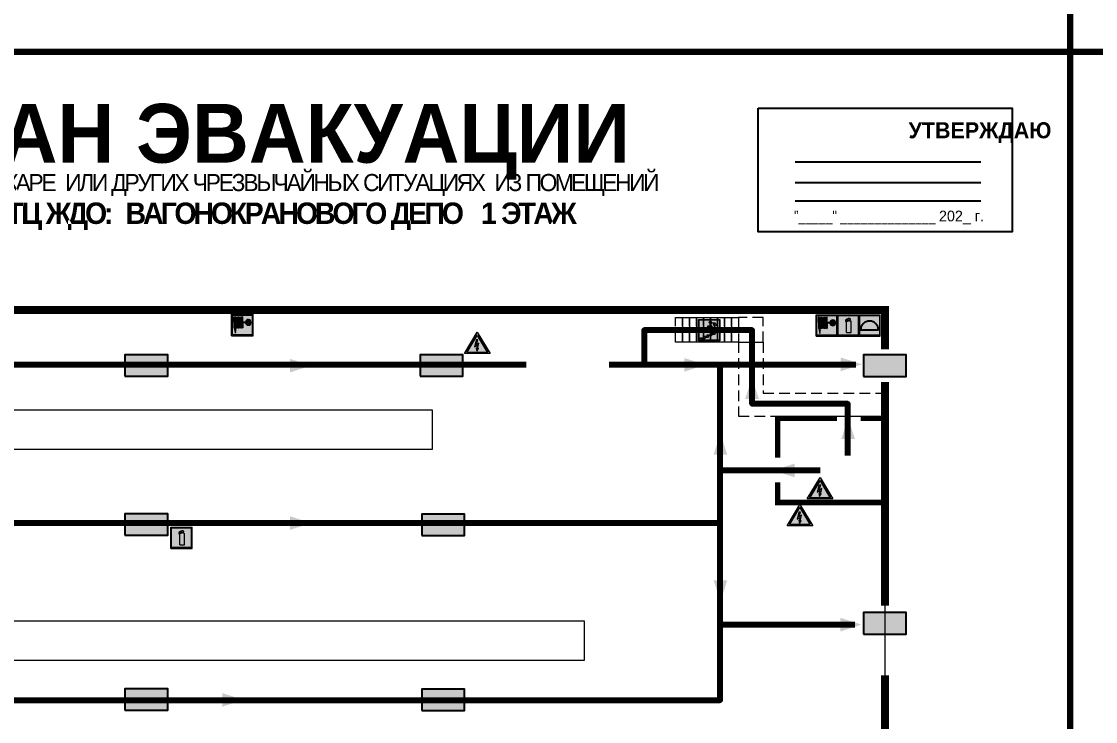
# Model space of a CAD drawing. Header units: millimetres. Extents: x 13114 to 67229, y 22859 to 38520.
# Drawn here: x 32996.1 to 33397.9, y 24422.5 to 24684.2 of the extents above; entities that cross this region are included whole.
import ezdxf

# ---------------------------------------------------------------- set-up
doc = ezdxf.new("R2010")
doc.units = ezdxf.units.MM
doc.linetypes.add('{ Wide Dash }', pattern=[12, 4, -2, 4, -2])
doc.layers.add('План_Штампы', color=7, linetype='Continuous')
doc.styles.add('обычный', font='arial.ttf')

# ---------------------------------------------------------------- blocks, each defined once
blk = doc.blocks.new('A$C7B4425F7')
at = {"true_color": 0xffffff}
blk.add_hatch(color=7, dxfattribs=at).paths.add_polyline_path([(0, 0), (-16, 0), (-16, -8), (0, -8)])
h = blk.add_hatch(color=126)
h.paths.add_polyline_path([(-0.2, -0.2), (-15.8, -0.2), (-15.8, -7.8), (-0.2, -7.8)])
h.paths.add_polyline_path([(-11.76, -2.03), (-11.76, -3.66), (-11.17, -3.66, -0.568275), (-11.17, -6.18), (-12.58, -6.18), (-12.58, -2.03)], flags=16)
h.paths.add_polyline_path([(-13.33, -4.12, -0.495768), (-13.59, -6.18), (-15.03, -6.18), (-15.03, -2.03), (-13.59, -2.03, -0.487973)], flags=16)
h.paths.add_polyline_path([(-10.25, -2.03), (-9.48, -2.03), (-9.48, -6.18), (-10.25, -6.18)], flags=16)
h.paths.add_polyline_path([(-13.84, -3.69), (-14.24, -3.69), (-14.24, -3.03), (-13.9, -3.03, -0.692621)], flags=0)
h.paths.add_polyline_path([(-9.15, -2.03), (-8.4, -2.03), (-8.04, -3.07), (-7.68, -2.03), (-6.93, -2.03), (-7.64, -4.1), (-6.93, -6.18), (-7.68, -6.18), (-8.04, -5.14), (-8.4, -6.18), (-9.15, -6.18), (-8.44, -4.1)], flags=16)
h.paths.add_polyline_path([(-11.76, -4.46), (-11.42, -4.46, -0.692621), (-11.36, -5.12), (-11.76, -5.12)], flags=0)
h.paths.add_polyline_path([(-13.9, -5.2), (-14.24, -5.2), (-14.24, -4.55), (-13.84, -4.55, -0.708038)], flags=0)
edge = h.paths.add_edge_path(flags=16)
edge.add_ellipse((-5.51, -4.08), major_axis=(0, 2.05), ratio=0.586184, start_angle=0, end_angle=360)
edge = h.paths.add_edge_path(flags=0)
edge.add_ellipse((-5.51, -4.08), major_axis=(0, 1.14), ratio=0.454828, start_angle=0, end_angle=360)
h.paths.add_polyline_path([(-4.13, -4.96, 0.377264), (-3.48, -4.52, 0.0555), (-3.16, -2.03), (-1.66, -2.03), (-1.66, -4.96), (-0.96, -4.96), (-0.96, -7.01), (-1.75, -7.01), (-1.75, -6.18), (-3.3, -6.18), (-3.3, -7.02), (-4.13, -7.02)], flags=16)
h.paths.add_polyline_path([(-2.73, -2.91), (-2.28, -2.91), (-2.28, -4.96), (-3.05, -4.96, 0.079136)], flags=0)
at = {"color": 126}
blk.add_lwpolyline([(-16, -8), (0, -8), (0, 0), (-16, 0)], close=True, dxfattribs=at)
blk = doc.blocks.new('вниз 3')
at = {"lineweight": 0, "true_color": 0xffffff}
h = blk.add_hatch(color=7, dxfattribs=at)
h.dxf.hatch_style = 1
h.paths.add_polyline_path([(40997.5, -4475.69), (40997.25, -4475.28), (40995.76, -4476.15), (40995.97, -4475.23), (40995.39, -4475.56), (40995.05, -4476.83), (40996.33, -4477.17), (40996.91, -4476.83), (40996, -4476.55)], flags=0)
h.paths.add_polyline_path([(40999.81, -4473.95), (41000.22, -4473.95), (41000.64, -4474.67), (41001.03, -4474.43), (41000.46, -4473.49), (41000.42, -4473.49), (40999.43, -4473.49), (40998.68, -4473.92), (40998.68, -4474.57), (40997.88, -4474.57), (40997.88, -4475), (40999.14, -4475), (40999.14, -4474.43), (40999.14, -4474.38), (40999.59, -4475.15), (40998.72, -4475.67), (40998.72, -4477.06), (40999.24, -4477.06), (40999.24, -4475.96), (40999.95, -4475.56), (40999.95, -4476.43), (41001.61, -4476.43), (41001.61, -4475.88), (41000.47, -4475.88), (41000.47, -4475.12)], flags=0)
h.paths.add_polyline_path([(40999.2, -4473.24, 1), (40998.35, -4473.24, 1)], flags=0)
h.paths.add_polyline_path([(41000.46, -4477.26), (41001.69, -4477.26), (41001.69, -4476.84), (41000.03, -4476.84), (41000.03, -4477.39), (40998.78, -4477.39), (40998.78, -4477.95), (40997.53, -4477.95), (40997.53, -4478.5), (40996.29, -4478.5), (40996.29, -4479.06), (40995.05, -4479.06), (40995.05, -4479.48), (40995.29, -4479.48), (40996.72, -4479.48), (40996.72, -4478.92), (40997.97, -4478.92), (40997.97, -4478.36), (40999.2, -4478.36), (40999.2, -4477.81), (41000.46, -4477.81)], flags=0)
h.paths.add_polyline_path([(41002.37, -4472.17), (40994.37, -4472.17), (40994.37, -4480.17), (41002.37, -4480.17)])
h.paths.add_polyline_path([(41002.16, -4479.96), (40994.57, -4479.96), (40994.57, -4472.37), (41002.16, -4472.37)], flags=16)
h.paths.add_polyline_path([(41001.61, -4475.88), (41001.61, -4476.43), (40999.95, -4476.43), (40999.95, -4475.56), (40999.24, -4475.96), (40999.24, -4477.06), (40998.72, -4477.06), (40998.72, -4475.67), (40999.59, -4475.15), (40999.14, -4474.38), (40999.14, -4474.43), (40999.14, -4475), (40997.88, -4475), (40997.88, -4474.57), (40998.68, -4474.57), (40998.68, -4473.92), (40999.43, -4473.49), (41000.42, -4473.49), (41000.46, -4473.49), (41001.03, -4474.43), (41000.64, -4474.67), (41000.22, -4473.95), (40999.81, -4473.95), (41000.47, -4475.12), (41000.47, -4475.88)], flags=0)
h.paths.add_polyline_path([(41001.69, -4476.84), (41001.69, -4477.26), (41000.46, -4477.26), (41000.46, -4477.81), (40999.2, -4477.81), (40999.2, -4478.36), (40997.97, -4478.36), (40997.97, -4478.92), (40996.72, -4478.92), (40996.72, -4479.48), (40995.05, -4479.48), (40995.05, -4479.06), (40996.29, -4479.06), (40996.29, -4478.5), (40997.53, -4478.5), (40997.53, -4477.95), (40998.78, -4477.95), (40998.78, -4477.39), (41000.03, -4477.39), (41000.03, -4476.84)], flags=0)
h.paths.add_polyline_path([(40998.35, -4473.24, -1), (40999.2, -4473.24, -1)], flags=0)
h.paths.add_polyline_path([(40997.5, -4475.69), (40996, -4476.55), (40996.91, -4476.83), (40996.33, -4477.17), (40995.05, -4476.83), (40995.39, -4475.56), (40995.97, -4475.23), (40995.76, -4476.15), (40997.25, -4475.28)], flags=0)
at = {"lineweight": 0}
h = blk.add_hatch(color=126, dxfattribs=at)
h.dxf.hatch_style = 1
h.paths.add_polyline_path([(41002.16, -4472.37), (40994.57, -4472.37), (40994.57, -4479.96), (41002.16, -4479.96)])
h.paths.add_polyline_path([(40995.97, -4475.23), (40995.76, -4476.15), (40997.25, -4475.28), (40997.5, -4475.69), (40996, -4476.55), (40996.91, -4476.83), (40996.33, -4477.17), (40995.05, -4476.83), (40995.39, -4475.56)], flags=16)
h.paths.add_polyline_path([(40997.88, -4474.57), (40998.68, -4474.57), (40998.68, -4473.92), (40999.43, -4473.49), (41000.42, -4473.49), (41000.46, -4473.49), (41001.03, -4474.43), (41000.64, -4474.67), (41000.22, -4473.95), (40999.81, -4473.95), (41000.47, -4475.12), (41000.47, -4475.88), (41001.61, -4475.88), (41001.61, -4476.43), (40999.95, -4476.43), (40999.95, -4475.56), (40999.24, -4475.96), (40999.24, -4477.06), (40998.72, -4477.06), (40998.72, -4475.67), (40999.59, -4475.15), (40999.14, -4474.38), (40999.14, -4474.43), (40999.14, -4475), (40997.88, -4475)], flags=16)
h.paths.add_polyline_path([(40998.35, -4473.24, -1), (40999.2, -4473.24, -1)], flags=16)
h.paths.add_polyline_path([(40997.53, -4477.95), (40998.78, -4477.95), (40998.78, -4477.39), (41000.03, -4477.39), (41000.03, -4476.84), (41001.69, -4476.84), (41001.69, -4477.26), (41000.46, -4477.26), (41000.46, -4477.81), (40999.2, -4477.81), (40999.2, -4478.36), (40997.97, -4478.36), (40997.97, -4478.92), (40996.72, -4478.92), (40996.72, -4479.48), (40995.05, -4479.48), (40995.05, -4479.06), (40996.29, -4479.06), (40996.29, -4478.5), (40997.53, -4478.5)], flags=16)
at = {"lineweight": 0, "true_color": 0xffffff}
h = blk.add_hatch(color=7, dxfattribs=at)
h.dxf.hatch_style = 1
h.paths.add_polyline_path([(40999.2, -4473.24, 1), (40998.35, -4473.24, 1)])
h.paths.add_polyline_path([(40999.81, -4473.95), (41000.22, -4473.95), (41000.64, -4474.67), (41001.03, -4474.43), (41000.46, -4473.49), (41000.42, -4473.49), (40999.43, -4473.49), (40998.68, -4473.92), (40998.68, -4474.57), (40997.88, -4474.57), (40997.88, -4475), (40999.14, -4475), (40999.14, -4474.43), (40999.14, -4474.38), (40999.59, -4475.15), (40998.72, -4475.67), (40998.72, -4477.06), (40999.24, -4477.06), (40999.24, -4475.96), (40999.95, -4475.56), (40999.95, -4476.43), (41001.61, -4476.43), (41001.61, -4475.88), (41000.47, -4475.88), (41000.47, -4475.12)])
h.paths.add_polyline_path([(40999.2, -4477.81), (41000.46, -4477.81), (41000.46, -4477.26), (41001.69, -4477.26), (41001.69, -4476.84), (41000.03, -4476.84), (41000.03, -4477.39), (40998.78, -4477.39), (40998.78, -4477.95), (40997.53, -4477.95), (40997.53, -4478.5), (40996.29, -4478.5), (40996.29, -4479.06), (40995.05, -4479.06), (40995.05, -4479.48), (40995.29, -4479.48), (40996.72, -4479.48), (40996.72, -4478.92), (40997.97, -4478.92), (40997.97, -4478.36), (40999.2, -4478.36)])
h.paths.add_polyline_path([(40997.5, -4475.69), (40997.25, -4475.28), (40995.76, -4476.15), (40995.97, -4475.23), (40995.39, -4475.56), (40995.05, -4476.83), (40996.33, -4477.17), (40996.91, -4476.83), (40996, -4476.55)])
at = {"color": 126, "lineweight": 0}
for points in [[(40994.37, -4472.17), (41002.37, -4472.17), (41002.37, -4480.17), (40994.37, -4480.17)], [(40994.57, -4472.37), (41002.16, -4472.37), (41002.16, -4479.96), (40994.57, -4479.96)]]:
    blk.add_lwpolyline(points, close=True, dxfattribs=at)
for points in [[(40995.05, -4476.83), (40995.39, -4475.56), (40995.97, -4475.23), (40995.76, -4476.15), (40997.25, -4475.28), (40997.5, -4475.69), (40996, -4476.55), (40996.91, -4476.83), (40996.33, -4477.17), (40995.05, -4476.83)], [(40999.14, -4474.43), (40999.14, -4475), (40997.88, -4475), (40997.88, -4474.57), (40998.68, -4474.57), (40998.68, -4473.92), (40999.43, -4473.49), (41000.42, -4473.49), (41000.46, -4473.49), (41001.03, -4474.43), (41000.64, -4474.67), (41000.22, -4473.95), (40999.81, -4473.95), (41000.47, -4475.12), (41000.47, -4475.88), (41001.61, -4475.88), (41001.61, -4476.43), (40999.95, -4476.43), (40999.95, -4475.56), (40999.24, -4475.96), (40999.24, -4477.06), (40998.72, -4477.06), (40998.72, -4475.67), (40999.59, -4475.15), (40999.14, -4474.38), (40999.14, -4474.43)], [(40995.29, -4479.48), (40995.05, -4479.48), (40995.05, -4479.06), (40996.29, -4479.06), (40996.29, -4478.5), (40997.53, -4478.5), (40997.53, -4477.95), (40998.78, -4477.95), (40998.78, -4477.39), (41000.03, -4477.39), (41000.03, -4476.84), (41001.69, -4476.84), (41001.69, -4477.26), (41000.46, -4477.26), (41000.46, -4477.81), (40999.2, -4477.81), (40999.2, -4478.36), (40997.97, -4478.36), (40997.97, -4478.92), (40996.72, -4478.92), (40996.72, -4479.48), (40995.05, -4479.48)]]:
    blk.add_lwpolyline(points, dxfattribs=at)
blk.add_circle((40998.77, -4473.24), 0.426, dxfattribs=at)
blk = doc.blocks.new('A$C32E8229D')
at = {"true_color": 0xffffff}
blk.add_hatch(color=7, dxfattribs=at).paths.add_polyline_path([(0, 0), (0, -8), (16, -8), (16, 0)])
h = blk.add_hatch(color=126)
h.paths.add_polyline_path([(0.2, -0.2), (15.8, -0.2), (15.8, -7.8), (0.2, -7.8)])
h.paths.add_polyline_path([(13.49, -2.05), (12.08, -2.05), (11.37, -2.63, 0.162397), (11.29, -2.84), (11.29, -3.63), (10.35, -3.63), (10.35, -4.05), (11.68, -4.05), (11.68, -3.48), (12.26, -4.28), (11.29, -5.1), (11.29, -6.78), (11.85, -6.78), (11.85, -5.44), (12.8, -4.64), (12.8, -5.94), (14.46, -5.94), (14.46, -5.39), (13.45, -5.39), (13.45, -3.97), (12.46, -2.59), (13.15, -2.59), (13.69, -3.34), (14.18, -3)], flags=16)
h.paths.add_polyline_path([(10.74, -1.82, 1), (11.8, -1.82, 1)], flags=16)
h.paths.add_polyline_path([(9.39, -3.59), (5.99, -3.59), (6.56, -3.03), (5.91, -3.03), (5.1, -3.83), (5.91, -4.64), (6.56, -4.64), (5.99, -4.09), (9.39, -4.09)], flags=16)
h.paths.add_polyline_path([(4.29, -1.08), (1.72, -1.08), (1.72, -6.6), (4.29, -6.6)], flags=16)
at = {"color": 126}
blk.add_lwpolyline([(16, -8), (0, -8), (0, 0), (16, 0)], close=True, dxfattribs=at)
blk = doc.blocks.new('A$C37112FD5')
at = {"true_color": 0xf5f5ff}
h = blk.add_hatch(color=7, dxfattribs=at)
h.dxf.hatch_style = 1
h.paths.add_polyline_path([(12.8, -7.4), (0, -7.4), (0, -20.2), (12.8, -20.2)])
h.paths.add_polyline_path([(12.29, -7.91), (12.29, -19.69), (0.51, -19.69), (0.51, -7.91)], flags=16)
h.paths.add_polyline_path([(4.98, -9.04, -0.42597), (5.17, -9.22), (5.17, -12.25), (5.17, -15.29, -0.432244), (4.98, -15.47), (4.83, -15.47, -0.42597), (4.64, -15.29), (4.64, -12.25), (4.64, -9.22, -0.432244), (4.83, -9.04)], flags=0)
h.paths.add_polyline_path([(4.28, -9.22), (4.28, -12.25), (4.28, -15.29, -0.432244), (4.09, -15.47), (3.94, -15.47, -0.42597), (3.75, -15.29), (3.75, -12.25), (3.75, -9.22, -0.432244), (3.94, -9.04), (4.09, -9.04, -0.42597)], flags=0)
h.paths.add_polyline_path([(5.72, -9.04), (5.87, -9.04, -0.42597), (6.06, -9.22), (6.06, -12.25), (6.06, -15.29, -0.432244), (5.87, -15.47), (5.72, -15.47, -0.42597), (5.53, -15.29), (5.53, -12.25), (5.53, -9.22, -0.432244)], flags=0)
h.paths.add_polyline_path([(6.42, -8.9), (6.5, -8.9, -0.42597), (6.69, -9.08), (6.69, -12.03), (8.21, -12.03, -15.824349), (8.21, -12.47), (6.69, -12.47), (6.69, -15.42, -0.432244), (6.5, -15.6), (6.42, -15.6)], flags=0)
h.paths.add_polyline_path([(3.39, -9.22), (3.39, -12.25), (3.39, -15.29, -0.432244), (3.2, -15.47), (3.05, -15.47, -0.42597), (2.85, -15.29), (2.85, -12.25), (2.85, -9.22, -0.432244), (3.05, -9.04), (3.2, -9.04, -0.42597)], flags=0)
h.paths.add_polyline_path([(2.5, -9.22), (2.5, -16.71), (1.96, -16.71), (1.96, -9.22, -0.432244), (2.15, -9.04), (2.31, -9.04, -0.42597)], flags=0)
h.paths.add_polyline_path([(1.61, -8.9), (1.61, -15.6), (1.57, -15.6, -0.42597), (1.37, -15.42), (1.37, -12.03), (1.37, -9.09, -0.432244), (1.57, -8.9)], flags=0)
h.paths.add_polyline_path([(9.76, -10.81), (9.76, -12.03), (8.49, -12.03, -0.336371)], flags=0)
h.paths.add_polyline_path([(8.49, -12.47), (9.76, -12.47), (9.76, -13.7, -0.336371)], flags=0)
h.paths.add_polyline_path([(10.11, -10.81, -0.336371), (11.38, -12.03), (10.11, -12.03)], flags=0)
h.paths.add_polyline_path([(10.11, -12.47), (11.38, -12.47, -0.336371), (10.11, -13.7)], flags=0)
h.paths.add_polyline_path([(2.5, -16.84), (2.5, -17.05), (1.97, -17.05), (1.97, -16.84)], flags=0)
h.paths.add_polyline_path([(2.5, -17.24, -0.033778), (2.24, -18.6, -0.033778), (1.97, -17.24)], flags=0)
h = blk.add_hatch(color=242)
h.dxf.hatch_style = 1
h.paths.add_polyline_path([(12.29, -7.91), (0.51, -7.91), (0.51, -19.69), (12.29, -19.69)])
h.paths.add_polyline_path([(6.42, -15.6), (6.42, -8.9), (6.5, -8.9, -0.42597), (6.69, -9.08), (6.69, -12.03), (8.21, -12.03, -15.824349), (8.21, -12.47), (6.69, -12.47), (6.69, -15.42, -0.432244), (6.5, -15.6)], flags=16)
h.paths.add_polyline_path([(5.87, -15.47), (5.72, -15.47, -0.42597), (5.53, -15.29), (5.53, -12.25), (5.53, -9.22, -0.432244), (5.72, -9.04), (5.87, -9.04, -0.42597), (6.06, -9.22), (6.06, -12.25), (6.06, -15.29, -0.432244)], flags=16)
h.paths.add_polyline_path([(4.98, -15.47), (4.83, -15.47, -0.42597), (4.64, -15.29), (4.64, -12.25), (4.64, -9.22, -0.432244), (4.83, -9.04), (4.98, -9.04, -0.42597), (5.17, -9.22), (5.17, -12.25), (5.17, -15.29, -0.432244)], flags=16)
h.paths.add_polyline_path([(4.09, -15.47), (3.94, -15.47, -0.42597), (3.75, -15.29), (3.75, -12.25), (3.75, -9.22, -0.432244), (3.94, -9.04), (4.09, -9.04, -0.42597), (4.28, -9.22), (4.28, -12.25), (4.28, -15.29, -0.432244)], flags=16)
h.paths.add_polyline_path([(3.2, -15.47), (3.05, -15.47, -0.42597), (2.85, -15.29), (2.85, -12.25), (2.85, -9.22, -0.432244), (3.05, -9.04), (3.2, -9.04, -0.42597), (3.39, -9.22), (3.39, -12.25), (3.39, -15.29, -0.432244)], flags=16)
h.paths.add_polyline_path([(2.5, -17.05), (1.97, -17.05), (1.97, -16.84), (2.5, -16.84)], flags=16)
h.paths.add_polyline_path([(2.5, -17.24, -0.033778), (2.24, -18.6, -0.033778), (1.97, -17.24)], flags=16)
h.paths.add_polyline_path([(2.5, -16.71), (1.96, -16.71), (1.96, -9.22, -0.432244), (2.15, -9.04), (2.31, -9.04, -0.42597), (2.5, -9.22)], flags=16)
h.paths.add_polyline_path([(1.61, -15.6), (1.57, -15.6, -0.42597), (1.37, -15.42), (1.37, -12.03), (1.37, -9.09, -0.432244), (1.57, -8.9), (1.61, -8.9)], flags=16)
h.paths.add_polyline_path([(8.49, -12.47), (9.76, -12.47), (9.76, -13.7, -0.336371)], flags=0)
h.paths.add_polyline_path([(10.11, -13.7), (10.11, -12.47), (11.38, -12.47, -0.336371)], flags=0)
h.paths.add_polyline_path([(8.49, -12.03, -0.336371), (9.76, -10.81), (9.76, -12.03)], flags=0)
h.paths.add_polyline_path([(10.11, -12.03), (10.11, -10.81, -0.336371), (11.38, -12.03)], flags=0)
h = blk.add_hatch(color=7, dxfattribs=at)
h.dxf.hatch_style = 1
h.paths.add_polyline_path([(1.61, -8.9), (1.57, -8.9, 0.432244), (1.37, -9.09), (1.37, -12.03), (1.37, -15.42, 0.42597), (1.57, -15.6), (1.61, -15.6)])
h.paths.add_polyline_path([(2.5, -9.22, 0.42597), (2.31, -9.04), (2.15, -9.04, 0.432244), (1.96, -9.22), (1.96, -16.71), (2.5, -16.71)])
h.paths.add_polyline_path([(2.5, -16.84), (1.97, -16.84), (1.97, -17.05), (2.5, -17.05)])
h.paths.add_polyline_path([(2.5, -17.24), (1.97, -17.24, 0.033778), (2.24, -18.6, 0.033778)])
h.paths.add_polyline_path([(3.39, -12.25), (3.39, -9.22, 0.42597), (3.2, -9.04), (3.05, -9.04, 0.432244), (2.85, -9.22), (2.85, -12.25), (2.85, -15.29, 0.42597), (3.05, -15.47), (3.2, -15.47, 0.432244), (3.39, -15.29)])
h.paths.add_polyline_path([(4.28, -12.25), (4.28, -9.22, 0.42597), (4.09, -9.04), (3.94, -9.04, 0.432244), (3.75, -9.22), (3.75, -12.25), (3.75, -15.29, 0.42597), (3.94, -15.47), (4.09, -15.47, 0.432244), (4.28, -15.29)])
h.paths.add_polyline_path([(5.17, -12.25), (5.17, -9.22, 0.42597), (4.98, -9.04), (4.83, -9.04, 0.432244), (4.64, -9.22), (4.64, -12.25), (4.64, -15.29, 0.42597), (4.83, -15.47), (4.98, -15.47, 0.432244), (5.17, -15.29)])
h.paths.add_polyline_path([(6.06, -12.25), (6.06, -9.22, 0.42597), (5.87, -9.04), (5.72, -9.04, 0.432244), (5.53, -9.22), (5.53, -12.25), (5.53, -15.29, 0.42597), (5.72, -15.47), (5.87, -15.47, 0.432244), (6.06, -15.29)])
h.paths.add_polyline_path([(6.69, -12.47), (8.21, -12.47, 15.824349), (8.21, -12.03), (6.69, -12.03), (6.69, -9.08, 0.42597), (6.5, -8.9), (6.42, -8.9), (6.42, -15.6), (6.5, -15.6, 0.432244), (6.69, -15.42)])
h.paths.add_polyline_path([(8.49, -12.47), (9.76, -12.47), (9.76, -13.7, -0.336371)], flags=16)
h.paths.add_polyline_path([(8.49, -12.03, -0.336371), (9.76, -10.81), (9.76, -12.03)], flags=16)
h.paths.add_polyline_path([(10.11, -12.47), (11.38, -12.47, -0.336371), (10.11, -13.7)], flags=16)
h.paths.add_polyline_path([(10.11, -12.03), (10.11, -10.81, -0.336371), (11.38, -12.03)], flags=16)
h = blk.add_hatch(color=242)
h.dxf.hatch_style = 1
h.paths.add_polyline_path([(9.76, -10.81, 0.336371), (8.49, -12.03), (9.76, -12.03)])
h.paths.add_polyline_path([(10.11, -10.81), (10.11, -12.03), (11.38, -12.03, 0.336371)])
h.paths.add_polyline_path([(11.38, -12.47), (10.11, -12.47), (10.11, -13.7, 0.336371)])
h.paths.add_polyline_path([(9.76, -12.47), (8.49, -12.47, 0.336371), (9.76, -13.7)])
at = {"color": 242, "lineweight": 5}
for p, q in [((0, -20.2), (0, -7.4)), ((0, -7.4), (12.8, -7.4)), ((1.37, -12.03), (1.37, -9.08)), ((1.37, -12.03), (1.37, -15.42)), ((1.57, -8.9), (1.61, -8.9)), ((1.61, -8.9), (1.61, -15.6)), ((1.96, -16.71), (1.96, -9.22)), ((2.15, -9.04), (2.31, -9.04)), ((2.5, -16.71), (2.5, -9.22)), ((2.85, -12.25), (2.85, -9.22)), ((2.85, -12.25), (2.85, -15.29)), ((3.05, -9.04), (3.2, -9.04)), ((3.39, -12.25), (3.39, -9.22)), ((3.39, -12.25), (3.39, -15.29)), ((3.75, -12.25), (3.75, -9.22)), ((3.75, -12.25), (3.75, -15.29)), ((3.94, -9.04), (4.09, -9.04)), ((4.28, -12.25), (4.28, -9.22)), ((4.28, -12.25), (4.28, -15.29)), ((4.64, -12.25), (4.64, -9.22)), ((4.64, -12.25), (4.64, -15.29)), ((4.83, -9.04), (4.98, -9.04)), ((5.17, -12.25), (5.17, -9.22)), ((5.17, -12.25), (5.17, -15.29)), ((5.53, -12.25), (5.53, -9.22)), ((5.53, -12.25), (5.53, -15.29)), ((5.72, -9.04), (5.87, -9.04)), ((6.06, -12.25), (6.06, -9.22)), ((6.06, -12.25), (6.06, -15.29)), ((6.42, -8.9), (6.42, -15.6)), ((6.5, -8.9), (6.42, -8.9)), ((6.69, -12.03), (6.69, -9.08)), ((8.21, -12.03), (6.69, -12.03)), ((8.21, -12.47), (6.69, -12.47)), ((6.69, -12.47), (6.69, -15.42)), ((9.76, -12.03), (8.49, -12.03)), ((9.76, -12.47), (8.49, -12.47)), ((9.76, -10.81), (9.76, -12.03)), ((9.76, -12.47), (9.76, -13.7)), ((10.11, -10.81), (10.11, -12.03)), ((11.38, -12.03), (10.11, -12.03)), ((11.38, -12.47), (10.11, -12.47)), ((10.11, -12.47), (10.11, -13.7)), ((12.8, -20.2), (12.8, -7.4)), ((1.57, -15.6), (1.61, -15.6)), ((1.96, -16.71), (2.5, -16.71)), ((1.97, -16.84), (2.5, -16.84)), ((1.97, -17.05), (1.97, -16.84)), ((2.5, -17.05), (1.97, -17.05)), ((1.97, -17.24), (2.5, -17.24)), ((2.5, -16.84), (2.5, -17.05)), ((3.05, -15.47), (3.2, -15.47)), ((3.94, -15.47), (4.09, -15.47)), ((4.83, -15.47), (4.98, -15.47)), ((5.72, -15.47), (5.87, -15.47)), ((6.42, -15.6), (6.5, -15.6)), ((0, -20.2), (12.8, -20.2))]:
    blk.add_line(p, q, dxfattribs=at)
blk.add_lwpolyline([(0.51, -7.91), (12.29, -7.91), (12.29, -19.69), (0.51, -19.69)], close=True, dxfattribs=at)
for centre, radius, start, end in [((1.56, -9.09), 0.182, 87.10267, 180.60715), ((2.15, -9.22), 0.182, 87.10267, 180.60715), ((2.32, -9.22), 0.182, 359.39285, 92.89733), ((3.04, -9.22), 0.182, 87.10267, 180.60715), ((3.21, -9.22), 0.182, 359.39285, 92.89733), ((3.93, -9.22), 0.182, 87.10267, 180.60715), ((4.1, -9.22), 0.182, 359.39285, 92.89733), ((4.82, -9.22), 0.182, 87.10267, 180.60715), ((4.99, -9.22), 0.182, 359.39285, 92.89733), ((5.71, -9.22), 0.182, 87.10267, 180.60715), ((5.88, -9.22), 0.182, 359.39285, 92.89733), ((6.51, -9.09), 0.182, 359.39285, 92.89733), ((9.93, -12.25), 1.74, 187.23185, 172.76815), ((9.93, -12.25), 1.46, 96.99266, 171.35851), ((9.93, -12.25), 1.46, 188.64149, 263.00734), ((9.93, -12.25), 1.46, 8.64149, 83.00734), ((9.93, -12.25), 1.46, 276.99266, 351.35851), ((1.56, -15.42), 0.182, 179.39285, 272.89733), ((12.17, -15.98), 10.27, 187.04098, 194.7793), ((-7.7, -15.98), 10.27, 345.2207, 352.95902), ((3.04, -15.29), 0.182, 179.39285, 272.89733), ((3.21, -15.29), 0.182, 267.10267, 0.60715), ((3.93, -15.29), 0.182, 179.39285, 272.89733), ((4.1, -15.29), 0.182, 267.10267, 0.60715), ((4.82, -15.29), 0.182, 179.39285, 272.89733), ((4.99, -15.29), 0.182, 267.10267, 0.60715), ((5.71, -15.29), 0.182, 179.39285, 272.89733), ((5.88, -15.29), 0.182, 267.10267, 0.60715), ((6.51, -15.42), 0.182, 267.10267, 0.60715)]:
    blk.add_arc(centre, radius, start, end, dxfattribs=at)
blk = doc.blocks.new('A$C3AD82952')
at = {"true_color": 0xf5f5ff}
h = blk.add_hatch(color=7, dxfattribs=at)
h.dxf.hatch_style = 1
h.paths.add_polyline_path([(8.21, 8.73, 0.414214), (7.89, 9.05), (7.22, 9.05), (7.22, 9.92), (7.59, 9.92, 1), (7.57, 10.36), (7.22, 10.36), (7.22, 10.6), (6.43, 10.6), (6.43, 10.36), (6.01, 10.36), (4.74, 9.59), (4.74, 8.69), (4.98, 8.73), (4.98, 9.26), (6.12, 9.91), (6.43, 9.91), (6.43, 9.05), (5.76, 9.05, 0.414214), (5.44, 8.73), (5.44, 2.2), (8.21, 2.2)], flags=0)
h.paths.add_polyline_path([(12.8, 12.8), (0, 12.8), (0, 0), (12.8, 0)])
h.paths.add_polyline_path([(0.51, 12.29), (12.29, 12.29), (12.29, 0.51), (0.51, 0.51)], flags=16)
h.paths.add_polyline_path([(4.74, 9.59), (6.01, 10.36), (6.43, 10.36), (6.43, 10.6), (7.22, 10.6), (7.22, 10.36), (7.59, 10.36, -0.94586), (7.59, 9.92), (7.22, 9.92), (7.22, 9.05), (7.89, 9.05, -0.414214), (8.21, 8.73), (8.21, 2.2), (5.44, 2.2), (5.44, 8.73, -0.414214), (5.76, 9.05), (6.43, 9.05), (6.43, 9.91), (6.12, 9.91), (4.98, 9.26), (4.98, 8.73), (4.74, 8.69)], flags=0)
h = blk.add_hatch(color=242)
h.dxf.hatch_style = 1
h.paths.add_polyline_path([(12.29, 12.29), (0.51, 12.29), (0.51, 0.51), (12.29, 0.51)])
h.paths.add_polyline_path([(4.74, 8.69), (4.74, 9.59), (6.01, 10.36), (6.43, 10.36), (6.43, 10.6), (7.22, 10.6), (7.22, 10.36), (7.59, 10.36, -0.94586), (7.59, 9.92), (7.22, 9.92), (7.22, 9.05), (7.89, 9.05, -0.414214), (8.21, 8.73), (8.21, 2.2), (5.44, 2.2), (5.44, 8.73, -0.414214), (5.76, 9.05), (6.43, 9.05), (6.43, 9.91), (6.12, 9.91), (4.98, 9.26), (4.98, 8.73)], flags=16)
h = blk.add_hatch(color=7, dxfattribs=at)
h.dxf.hatch_style = 1
h.paths.add_polyline_path([(8.21, 8.73, 0.414214), (7.89, 9.05), (7.22, 9.05), (7.22, 9.92), (7.59, 9.92, 1), (7.57, 10.36), (7.22, 10.36), (7.22, 10.6), (6.43, 10.6), (6.43, 10.36), (6.01, 10.36), (4.74, 9.59), (4.74, 8.69), (4.98, 8.73), (4.98, 9.26), (6.12, 9.91), (6.43, 9.91), (6.43, 9.05), (5.76, 9.05, 0.414214), (5.44, 8.73), (5.44, 2.2), (8.21, 2.2)])
at = {"color": 242, "lineweight": 5}
for p, q in [((0, 0), (0, 12.8)), ((0, 12.8), (12.8, 12.8)), ((6.01, 10.36), (4.74, 9.59)), ((4.74, 9.59), (4.74, 8.69)), ((4.74, 8.69), (4.98, 8.73)), ((4.98, 9.26), (6.12, 9.91)), ((4.98, 8.73), (4.98, 9.26)), ((5.44, 2.2), (5.44, 8.73)), ((5.76, 9.05), (6.43, 9.05)), ((6.01, 10.36), (6.43, 10.36)), ((6.12, 9.91), (6.43, 9.91)), ((7.22, 10.6), (6.43, 10.6)), ((6.43, 10.6), (6.43, 10.36)), ((6.43, 9.91), (6.43, 9.05)), ((7.22, 10.36), (7.22, 10.6)), ((7.59, 10.36), (7.22, 10.36)), ((7.22, 9.05), (7.22, 9.92)), ((7.59, 9.92), (7.22, 9.92)), ((7.89, 9.05), (7.22, 9.05)), ((8.21, 2.2), (8.21, 8.73)), ((12.8, 0), (12.8, 12.8)), ((0, 0), (12.8, 0)), ((5.44, 2.2), (8.21, 2.2))]:
    blk.add_line(p, q, dxfattribs=at)
blk.add_lwpolyline([(0.51, 12.29), (12.29, 12.29), (12.29, 0.51), (0.51, 0.51)], close=True, dxfattribs=at)
for centre, radius, start, end in [((5.76, 8.73), 0.32, 90, 180), ((7.58, 10.14), 0.223, 273.18746, 86.81254), ((7.89, 8.73), 0.32, 0, 90)]:
    blk.add_arc(centre, radius, start, end, dxfattribs=at)
blk = doc.blocks.new('A$C1E1F2D43')
at = {"true_color": 0xffffff}
blk.add_hatch(color=7, dxfattribs=at).paths.add_polyline_path([(8, 0), (0, 0), (0, -8), (8, -8)])
h = blk.add_hatch(color=242)
h.paths.add_polyline_path([(0.32, -0.32), (0.32, -7.68), (7.68, -7.68), (7.68, -0.32)])
h.paths.add_polyline_path([(7.35, -5.71), (0.65, -5.71, -1)], flags=16)
at = {"color": 242, "lineweight": 5}
for p, q in [((0, 0), (8, 0)), ((0, -8), (0, 0)), ((0, 0), (8, 0)), ((8, -8), (8, 0)), ((0, -8), (8, -8))]:
    blk.add_line(p, q, dxfattribs=at)
at = {"color": 242}
blk.add_line((7.35, -5.71), (0.65, -5.71), dxfattribs=at)
at = {"color": 242, "lineweight": 5}
blk.add_lwpolyline([(0.32, -0.32), (7.68, -0.32), (7.68, -7.68), (0.32, -7.68)], close=True, dxfattribs=at)
at = {"color": 242}
blk.add_arc((4, -5.71), 3.35, 0, 180, dxfattribs=at)
blk = doc.blocks.new('A$C3E6D3DDE')
at = {"lineweight": 5}
h = blk.add_hatch(color=40, dxfattribs=at)
h.paths.add_polyline_path([(24.1, 1.45), (16.46, -11.35), (31.74, -11.35)])
h.paths.add_polyline_path([(24.09, -0.46), (30.03, -10.41), (18.14, -10.41)], flags=16)
h.paths.add_polyline_path([(24.54, -3.08), (23.41, -6.02), (25.13, -5.01), (24.33, -8.5), (24.82, -8.27), (23.79, -9.86), (23.4, -8.04), (23.8, -8.43), (24.04, -6.29), (22.39, -7.25), (23.44, -3.08)], flags=0)
h = blk.add_hatch(color=256, dxfattribs=at)
h.paths.add_polyline_path([(24.37, 0.03, 0.567511), (23.82, 0.03), (17.59, -10.4, 0.582454), (17.86, -10.88), (30.32, -10.88, 0.582149), (30.6, -10.4)])
h.paths.add_polyline_path([(24.09, -0.46), (18.14, -10.41), (30.03, -10.41)], flags=16)
h.paths.add_polyline_path([(24.54, -3.08), (23.41, -6.02), (25.13, -5.01), (24.33, -8.5), (24.82, -8.27), (23.79, -9.86), (23.4, -8.04), (23.8, -8.43), (24.04, -6.29), (22.39, -7.25), (23.44, -3.08)], flags=0)
h = blk.add_hatch(color=40, dxfattribs=at)
h.paths.add_polyline_path([(24.09, -0.46), (18.14, -10.41), (30.03, -10.41)])
h.paths.add_polyline_path([(24.82, -8.27), (23.79, -9.86), (23.4, -8.04), (23.8, -8.43), (24.04, -6.29), (22.39, -7.25), (23.44, -3.08), (24.54, -3.08), (23.41, -6.02), (25.13, -5.01), (24.33, -8.5)], flags=16)
at = {"color": 40, "lineweight": 5}
for p, q in [((16.46, -11.35), (24.1, 1.45)), ((24.1, 1.45), (31.74, -11.35))]:
    blk.add_line(p, q, dxfattribs=at)
at = {"lineweight": 5}
for p, q in [((17.59, -10.4), (23.82, 0.03)), ((24.37, 0.03), (30.6, -10.4)), ((18.14, -10.41), (24.09, -0.46)), ((23.44, -3.08), (22.39, -7.25)), ((22.39, -7.25), (24.04, -6.29)), ((23.41, -6.02), (24.54, -3.08)), ((25.13, -5.01), (23.41, -6.02)), ((24.54, -3.08), (23.44, -3.08)), ((24.04, -6.29), (23.8, -8.43)), ((24.09, -0.46), (30.03, -10.41)), ((24.33, -8.5), (25.13, -5.01)), ((17.86, -10.88), (30.32, -10.88)), ((18.14, -10.41), (30.03, -10.41)), ((23.8, -8.43), (23.4, -8.04)), ((23.4, -8.04), (23.79, -9.86)), ((23.79, -9.86), (24.82, -8.27)), ((24.82, -8.27), (24.33, -8.5))]:
    blk.add_line(p, q, dxfattribs=at)
at = {"color": 50, "lineweight": 5}
blk.add_line((31.74, -11.35), (16.46, -11.35), dxfattribs=at)

msp = doc.modelspace()

# ---------------------------------------------------------------- linework, layer by layer
at = {"color": 6, "lineweight": 100}
for points in [[(32788.44, 24672.86), (33388.44, 24672.86), (33388.44, 25067.86), (32788.44, 25067.86)], [(33388.44, 24672.86), (33988.44, 24672.86), (33988.44, 25067.86), (33388.44, 25067.86)], [(32788.44, 24277.86), (33388.44, 24277.86), (33388.44, 24672.86), (32788.44, 24672.86)], [(33388.44, 24277.86), (33988.44, 24277.86), (33988.44, 24672.86), (33388.44, 24672.86)]]:
    msp.add_lwpolyline(points, close=True, dxfattribs=at)
msp.add_lwpolyline([(33271.73, 24651.81), (33366.73, 24651.81), (33366.73, 24605.6), (33271.73, 24605.6)], close=True)
for points in [[(33285.48, 24631.76), (33355.01, 24631.76)], [(33285.48, 24624), (33355.01, 24624)], [(33285.48, 24617.21), (33355.01, 24617.21)]]:
    msp.add_lwpolyline(points)
at = {"lineweight": 100}
for points, const_width in [([(32876.47, 24548.2), (32876.47, 24576.4), (33319.16, 24576.4), (33319.16, 24561.59)], 3), ([(33319.16, 24549.49), (33319.16, 24465.78)], 3), ([(33301.13, 24535.84), (33279.01, 24535.84), (33279.01, 24521.09)], 2), ([(33319.16, 24535.84), (33310.1, 24535.84)], 2), ([(33279.01, 24511.9), (33279.01, 24504.38), (33318.91, 24504.38)], 2), ([(33319.16, 24439.8), (33319.16, 24406.76), (32877.11, 24406.76)], 3)]:
    msp.add_lwpolyline(points, dxfattribs=dict(at, const_width=const_width))
at = {"linetype": '{ Wide Dash }', "lineweight": 0}
for points in [[(33240.76, 24573.52), (33243.38, 24573.52), (33243.38, 24564.3), (33240.76, 24564.3)], [(33243.38, 24573.52), (33246, 24573.52), (33246, 24564.3), (33243.38, 24564.3)], [(33246, 24573.52), (33248.62, 24573.52), (33248.62, 24564.3), (33246, 24564.3)], [(33248.62, 24573.52), (33251.24, 24573.52), (33251.24, 24564.3), (33248.62, 24564.3)], [(33251.24, 24573.52), (33253.87, 24573.52), (33253.87, 24564.3), (33251.24, 24564.3)], [(33253.87, 24573.52), (33256.49, 24573.52), (33256.49, 24564.3), (33253.87, 24564.3)], [(33256.49, 24573.52), (33259.11, 24573.52), (33259.11, 24564.3), (33256.49, 24564.3)], [(33259.11, 24573.52), (33261.73, 24573.52), (33261.73, 24564.3), (33259.11, 24564.3)], [(33261.73, 24573.52), (33264.36, 24573.52), (33264.36, 24564.3), (33261.73, 24564.3)], [(33264.36, 24564.3), (33273.58, 24564.3), (33273.58, 24573.52), (33264.36, 24573.52)]]:
    msp.add_lwpolyline(points, close=True, dxfattribs=at)
at = {"color": 126, "lineweight": 100, "true_color": 0x008754}
for points in [[(33305.24, 24521.93), (33305.24, 24541.27), (33269.43, 24541.27), (33269.43, 24568.83), (33229.11, 24568.83), (33229.11, 24555.94)], [(32889.39, 24538.99), (32902.76, 24538.99), (32902.76, 24555.94), (33184.89, 24555.94)], [(32902.76, 24538.99), (32902.76, 24430.43), (33257.48, 24430.43), (33257.48, 24555.94)], [(33215.92, 24555.94), (33308.27, 24555.94)], [(33294.85, 24516.39), (33257.48, 24516.39)], [(33257.48, 24496.6), (32902.76, 24496.6)], [(33257.48, 24458.8), (33307.87, 24458.8)]]:
    msp.add_lwpolyline(points, dxfattribs=at)
at = {"linetype": '{ Wide Dash }', "lineweight": 0}
for points in [[(33264.36, 24564.3), (33264.35, 24536.71), (33319.06, 24536.71)], [(33273.58, 24564.3), (33273.57, 24545.31), (33318.67, 24545.31)]]:
    msp.add_lwpolyline(points, dxfattribs=at)
at = {"lineweight": 0}
for points in [[(32909.75, 24538.99), (33149.74, 24538.99), (33149.74, 24524.18), (32909.75, 24524.18)], [(32909.75, 24460.12), (33206.63, 24460.12), (33206.63, 24445.3), (32909.75, 24445.3)]]:
    msp.add_lwpolyline(points, close=True, dxfattribs=at)
msp.add_lwpolyline([(33319.16, 24439.8), (33319.16, 24473.1)], dxfattribs=at)
at = {"layer": 'План_Штампы', "color": 126, "true_color": 0x008754}
for points in [[(33244.05, 24553.28), (33244.06, 24558.41), (33251.94, 24555.87)], [(33302.61, 24553.47), (33302.62, 24558.61), (33310.5, 24556.06)], [(33096.56, 24552.98), (33096.57, 24558.11), (33104.45, 24555.57)], [(33271.97, 24543.08), (33266.84, 24543.1), (33269.38, 24550.98)], [(33307.94, 24528.12), (33302.8, 24528.14), (33305.35, 24536.01)], [(33260.15, 24522.24), (33255.02, 24522.26), (33257.56, 24530.14)], [(33285.34, 24518.94), (33285.32, 24513.8), (33277.44, 24516.35)], [(33096.54, 24494.12), (33096.56, 24499.26), (33104.44, 24496.71)], [(33255.02, 24475.33), (33260.15, 24475.31), (33257.61, 24467.43)], [(33302.42, 24456.14), (33302.44, 24461.27), (33310.31, 24458.73)], [(33071.21, 24428), (33071.22, 24433.14), (33079.1, 24430.59)]]:
    msp.add_solid(points, dxfattribs=at)

# ---------------------------------------------------------------- block references
for name, p, xscale, yscale, zscale in [('A$C37112FD5', (33074.75, 24579.38), 0.6249984004534781, 0.6249984004534781, 0.6249984004534781), ('A$C37112FD5', (33293.36, 24579.21), 0.6249984004534781, 0.6249984004534781, 0.6249984004534781), ('A$C3AD82952', (33301.36, 24566.58), 0.625, 0.625, 0.625), ('A$C3E6D3DDE', (33151.56, 24567.15), 0.625, 0.625, 0.625), ('A$C3E6D3DDE', (33279.78, 24512.8), 0.625, 0.625, 0.625), ('A$C3E6D3DDE', (33272.25, 24502.74), 0.625, 0.625, 0.625), ('A$C3AD82952', (33051.98, 24487.22), 0.625, 0.625, 0.625)]:
    msp.add_blockref(name, p, dxfattribs=dict(xscale=xscale, yscale=yscale, zscale=zscale))
at = {"color": 1}
msp.add_blockref('A$C1E1F2D43', (33309.36, 24574.58), dxfattribs=at)
at = {"color": 126, "true_color": 0x008754}
msp.add_blockref('вниз 3', (-7744.97, 29045.03), dxfattribs=at)
at = {"layer": 'План_Штампы', "color": 126, "true_color": 0x008754, "xscale": -1}
for p in [(33050.84, 24559.62), (33161.21, 24559.62), (33050.84, 24500.16), (33161.85, 24499.98), (33050.84, 24434.73), (33161.85, 24434.56)]:
    msp.add_blockref('A$C32E8229D', p, dxfattribs=at)
at = {"layer": 'План_Штампы'}
for p in [(33327.05, 24559.55), (33327.05, 24463.21)]:
    msp.add_blockref('A$C7B4425F7', p, dxfattribs=at)

# ---------------------------------------------------------------- texts
at = {"lineweight": 0, "style": 'обычный'}
for s, insert, char_height, width, attachment_point in [('{\\fProxima Nova Rg|b1|i0|c204|p2;ПЛАН ЭВАКУАЦИИ}', (32946.56, 24653.44), 22, 493.8901, 1), ('\\pi-18,l18,t18;{\\fProxima Nova Rg|b1|i0|c204|p2;УТВЕРЖДАЮ\\H1.1997x; }', (33354.67, 24642.69), 6, 126.6484, 5), ('{\\fArial Narrow|b0|i0|c204|p34;"_____" ______________ \\fProxima Nova Rg|b0|i0|c204|p2;202_ г. }', (33320.64, 24610.93), 4, 78.6503, 5)]:
    msp.add_mtext(s, dxfattribs=dict(at, insert=insert, char_height=char_height, width=width, attachment_point=attachment_point))
at = {"color": 0, "lineweight": 0, "insert": (33096.43, 24627.39), "char_height": 8, "width": 449.2158, "attachment_point": 5, "style": 'обычный'}
msp.add_mtext('{\\fArial Black|b1|i0|c204|p34;\\H2x;\\T0.85;  \\fArial Narrow|b0|i0|c204|p34;\\H0.8x;\\W0.9;\\P\\fProxima Nova Rg|b0|i0|c204|p2;\\H0.5x;\\W1;\\C256;ПРИ ПОЖАРЕ  ИЛИ ДРУГИХ ЧРЕЗВЫЧАЙНЫХ СИТУАЦИЯХ  ИЗ ПОМЕЩЕНИЙ \\fProxima Nova Rg|b1|i0|c204|p2;\\H1.25x;\\PТЦ ЖДО:  ВАГОНОКРАНОВОГО ДЕПО   1 ЭТАЖ}', dxfattribs=at)

doc.saveas('drawing.dxf')
